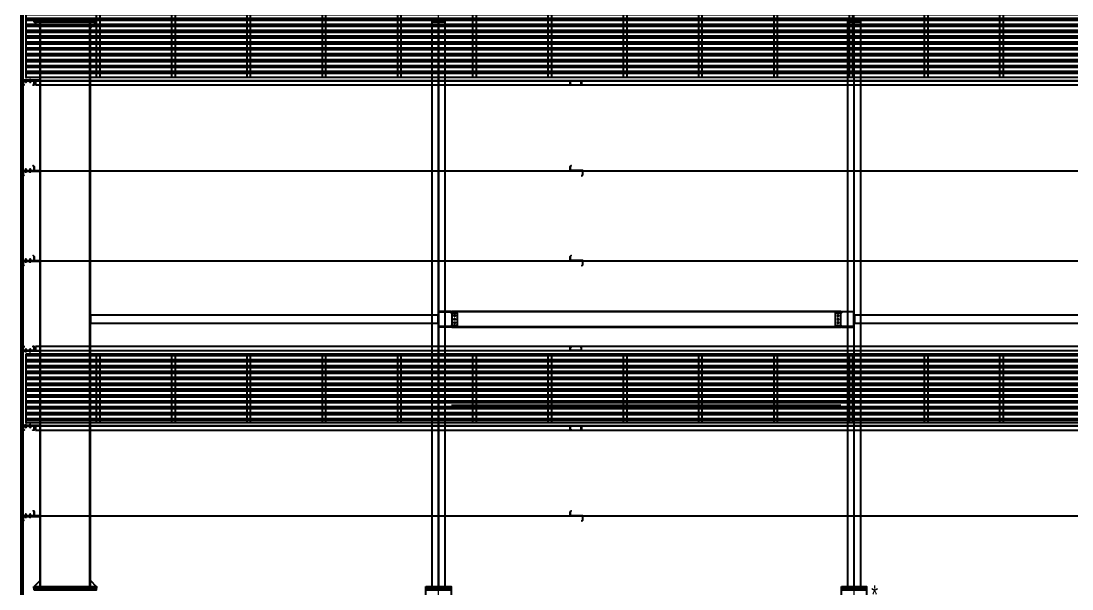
# Model space of a CAD drawing. Header units: inches. Extents: x 315041 to 662841, y -45540 to -35018.
# Drawn here: x 334525.6 to 334693.2, y -38503.2 to -38412.7 of the extents above; entities that cross this region are included whole.
import ezdxf

# ---------------------------------------------------------------- set-up
doc = ezdxf.new("R2010")
doc.units = ezdxf.units.IN
doc.header["$MEASUREMENT"] = 0
doc.linetypes.add('CENTER2', pattern=[28.575, 19.05, -3.175, 3.175, -3.175])
for name, color, linetype in [('1', 1, 'Continuous'), ('2', 2, 'Continuous'), ('251', 251, 'Continuous'), ('3', 3, 'Continuous'), ('4', 4, 'Continuous'), ('5', 5, 'Continuous'), ('6', 6, 'Continuous'), ('7', 7, 'Continuous'), ('8', 8, 'Continuous'), ('9', 9, 'Continuous')]:
    doc.layers.add(name, color=color, linetype=linetype)
doc.styles.add('ST1H', font='vnshxh.shx', dxfattribs={"width": 0.7})

# ---------------------------------------------------------------- blocks, each defined once
blk = doc.blocks.new('A$C2C995D6F')
at = {"layer": '7'}
for p, q in [((0.25, 0.13), (0, 0.13)), ((0.13, 0.25), (0.13, 0))]:
    blk.add_line(p, q, dxfattribs=at)
blk.add_circle((0.13, 0.13), 0.0917, dxfattribs=at)
blk = doc.blocks.new('A$C6A7930B6')
at = {"layer": '2'}
h = blk.add_hatch(dxfattribs=at)
h.set_pattern_fill('ANSI31', color=256, scale=0.125, angle=-90, style=0)
h.set_pattern_definition([(315, (3303.04439, 11524.56439), (0.011048543456, 0.011048543456), [])])
h.paths.add_polyline_path([(1.5, 1.19), (1.5, 0.62), (0.02, 0.62), (0.02, 0.12), (0.13, 0.01), (0.12, 0), (0, 0.12), (0, 0.63), (1.48, 0.63), (1.48, 1.18), (1.37, 1.29), (1.38, 1.3)])
at = {"layer": '251'}
h = blk.add_hatch(color=256, dxfattribs=at)
h.paths.add_polyline_path([(0.31, 0.67), (0.31, 0.67, 0.192582), (0.33, 0.68, 0.192582), (0.35, 0.67)])
h.paths.add_polyline_path([(0.4, 0.67, 0.192582), (0.42, 0.68, 0.192582), (0.44, 0.67)])
h = blk.add_hatch(color=256, dxfattribs=at)
h.paths.add_polyline_path([(0.31, 0.45), (0.31, 0.45, 0.192582), (0.33, 0.46, 0.192582), (0.35, 0.45)])
h.paths.add_polyline_path([(0.4, 0.45, 0.192582), (0.42, 0.46, 0.192582), (0.44, 0.45)])
h = blk.add_hatch(color=256, dxfattribs=at)
h.paths.add_polyline_path([(0.9, 0.67), (0.89, 0.67, 0.192582), (0.92, 0.68, 0.192582), (0.94, 0.67)])
h.paths.add_polyline_path([(0.98, 0.67, 0.192582), (1, 0.68, 0.192582), (1.02, 0.67)])
h = blk.add_hatch(color=256, dxfattribs=at)
h.paths.add_polyline_path([(0.9, 0.45), (0.89, 0.45, 0.192582), (0.92, 0.46, 0.192582), (0.94, 0.45)])
h.paths.add_polyline_path([(0.98, 0.45, 0.192582), (1, 0.46, 0.192582), (1.02, 0.45)])
at = {"layer": '9', "linetype": 'Continuous'}
h = blk.add_hatch(dxfattribs=at)
h.set_pattern_fill('ANSI31', color=250, scale=0.25, angle=-90, style=0)
h.set_pattern_definition([(315, (3302.900187, 11527.014995), (0.02209708691, 0.02209708691), [])])
h.paths.add_polyline_path([(2.29, 0.55), (2.29, 0.62), (0.13, 0.62), (0.13, 0.55)])
at = {"layer": '2'}
blk.add_lwpolyline([(1.5, 1.19), (1.5, 0.62), (0.02, 0.62), (0.02, 0.12), (0.13, 0.01), (0.12, 0), (0, 0.12), (0, 0.63), (1.48, 0.63), (1.48, 1.18), (1.37, 1.29), (1.38, 1.3)], close=True, dxfattribs=at)
at = {"layer": '5', "linetype": 'CENTER2', "ltscale": 0.2}
for p, q in [((0.38, 0.44), (0.38, 0.86)), ((0.96, 0.44), (0.96, 0.86))]:
    blk.add_line(p, q, dxfattribs=at)
at = {"layer": '6'}
blk.add_lwpolyline([(2.29, 0.55), (2.29, 0.62), (0.13, 0.62), (0.13, 0.55), (2.29, 0.55)], dxfattribs=at)
at = {"layer": '8'}
for p, q in [((0.29, 0.68), (0.29, 0.74)), ((0.29, 0.46), (0.29, 0.53)), ((0.44, 0.75), (0.31, 0.75)), ((0.44, 0.67), (0.31, 0.67)), ((0.44, 0.55), (0.31, 0.55)), ((0.44, 0.53), (0.31, 0.53)), ((0.44, 0.45), (0.31, 0.45)), ((0.34, 0.83), (0.33, 0.82)), ((0.33, 0.82), (0.34, 0.82)), ((0.34, 0.77), (0.33, 0.76)), ((0.33, 0.76), (0.33, 0.75)), ((0.33, 0.68), (0.33, 0.74)), ((0.33, 0.68), (0.33, 0.74)), ((0.33, 0.63), (0.33, 0.55)), ((0.33, 0.46), (0.33, 0.53)), ((0.33, 0.46), (0.33, 0.53)), ((0.42, 0.84), (0.34, 0.84)), ((0.34, 0.83), (0.34, 0.84)), ((0.34, 0.83), (0.38, 0.83)), ((0.35, 0.76), (0.42, 0.77)), ((0.43, 0.76), (0.35, 0.76)), ((0.38, 0.84), (0.38, 0.83)), ((0.38, 0.83), (0.38, 0.84)), ((0.42, 0.84), (0.42, 0.83)), ((0.42, 0.83), (0.42, 0.83)), ((0.42, 0.78), (0.43, 0.77)), ((0.42, 0.77), (0.43, 0.76)), ((0.43, 0.77), (0.42, 0.77)), ((0.42, 0.68), (0.42, 0.74)), ((0.42, 0.46), (0.42, 0.53)), ((0.43, 0.76), (0.43, 0.75)), ((0.43, 0.63), (0.43, 0.55)), ((0.46, 0.68), (0.46, 0.74)), ((0.46, 0.46), (0.46, 0.53)), ((0.87, 0.68), (0.87, 0.74)), ((0.87, 0.46), (0.87, 0.53)), ((1.02, 0.75), (0.89, 0.75)), ((1.02, 0.53), (0.89, 0.53)), ((1.02, 0.67), (0.9, 0.67)), ((1.02, 0.55), (0.9, 0.55)), ((1.02, 0.45), (0.9, 0.45)), ((0.92, 0.83), (0.91, 0.82)), ((0.91, 0.82), (0.92, 0.82)), ((0.92, 0.77), (0.91, 0.76)), ((0.91, 0.76), (0.91, 0.75)), ((0.91, 0.63), (0.91, 0.55)), ((1, 0.84), (0.92, 0.84)), ((0.92, 0.83), (0.92, 0.84)), ((0.92, 0.83), (0.96, 0.83)), ((0.92, 0.68), (0.92, 0.74)), ((0.92, 0.68), (0.92, 0.74)), ((0.92, 0.46), (0.92, 0.53)), ((0.92, 0.46), (0.92, 0.53)), ((0.93, 0.76), (1, 0.77)), ((1.01, 0.76), (0.93, 0.76)), ((0.96, 0.84), (0.96, 0.83)), ((0.96, 0.83), (0.96, 0.84)), ((1, 0.84), (1, 0.83)), ((1, 0.83), (1, 0.83)), ((1, 0.78), (1.01, 0.77)), ((1, 0.77), (1.01, 0.76)), ((1.01, 0.77), (1, 0.77)), ((1, 0.68), (1, 0.74)), ((1, 0.46), (1, 0.53)), ((1.01, 0.76), (1.01, 0.75)), ((1.01, 0.63), (1.01, 0.55)), ((1.05, 0.68), (1.05, 0.74)), ((1.05, 0.46), (1.05, 0.53))]:
    blk.add_line(p, q, dxfattribs=at)
for points in [[(0.28, 0.65), (0.28, 0.67), (0.47, 0.67), (0.47, 0.65)], [(0.28, 0.53), (0.28, 0.55), (0.47, 0.55), (0.47, 0.53)], [(0.34, 0.82), (0.33, 0.81), (0.34, 0.8), (0.42, 0.81), (0.43, 0.82), (0.42, 0.83)], [(0.34, 0.8), (0.33, 0.79), (0.34, 0.79), (0.42, 0.8), (0.43, 0.8), (0.42, 0.81)], [(0.34, 0.79), (0.33, 0.78), (0.34, 0.77), (0.42, 0.78), (0.43, 0.79), (0.42, 0.8)], [(0.86, 0.65), (0.86, 0.67), (1.06, 0.67), (1.06, 0.65)], [(0.86, 0.53), (0.86, 0.55), (1.06, 0.55), (1.06, 0.53)], [(0.92, 0.82), (0.91, 0.81), (0.92, 0.8), (1, 0.81), (1.01, 0.82), (1, 0.83)], [(0.92, 0.8), (0.91, 0.79), (0.92, 0.79), (1, 0.8), (1.01, 0.8), (1, 0.81)], [(0.92, 0.79), (0.91, 0.78), (0.92, 0.77), (1, 0.78), (1.01, 0.79), (1, 0.8)]]:
    blk.add_lwpolyline(points, close=True, dxfattribs=at)
for centre, start, end in [((0.31, 0.72), 46.3972, 133.6028), ((0.31, 0.7), 226.3972, 313.6028), ((0.31, 0.5), 46.3972, 133.6028), ((0.31, 0.49), 226.3972, 313.6028), ((0.35, 0.72), 90, 133.6028), ((0.35, 0.7), 226.3972, 270), ((0.35, 0.5), 90, 133.6028), ((0.35, 0.49), 226.3972, 270), ((0.4, 0.72), 46.3972, 90), ((0.4, 0.7), 270, 313.6028), ((0.4, 0.5), 46.3972, 90), ((0.4, 0.49), 270, 313.6028), ((0.44, 0.72), 46.3972, 133.6028), ((0.44, 0.7), 226.3972, 313.6028), ((0.44, 0.5), 46.3972, 133.6028), ((0.44, 0.49), 226.3972, 313.6028), ((0.89, 0.72), 46.3972, 133.6028), ((0.89, 0.7), 226.3972, 313.6028), ((0.89, 0.5), 46.3972, 133.6028), ((0.89, 0.49), 226.3972, 313.6028), ((0.94, 0.72), 90, 133.6028), ((0.94, 0.7), 226.3972, 270), ((0.94, 0.5), 90, 133.6028), ((0.94, 0.49), 226.3972, 270), ((0.98, 0.72), 46.3972, 90), ((0.98, 0.7), 270, 313.6028), ((0.98, 0.5), 46.3972, 90), ((0.98, 0.49), 270, 313.6028), ((1.02, 0.72), 46.3972, 133.6028), ((1.02, 0.7), 226.3972, 313.6028), ((1.02, 0.5), 46.3972, 133.6028), ((1.02, 0.49), 226.3972, 313.6028)]:
    blk.add_arc(centre, 0.0314, start, end, dxfattribs=at)
blk = doc.blocks.new('*U148')
at = {"layer": '251'}
h = blk.add_hatch(color=256, dxfattribs=at)
h.paths.add_polyline_path([(-0.053, -0.04), (-0.053, -0.043, -0.192582), (-0.048, -0.029, -0.192582), (-0.053, -0.014)])
h.paths.add_polyline_path([(-0.053, 0.014, -0.192582), (-0.048, 0.029, -0.192582), (-0.053, 0.043)])
h = blk.add_hatch(color=256, dxfattribs=at)
h.paths.add_polyline_path([(0.067, -0.04), (0.067, -0.043, -0.192582), (0.073, -0.029, -0.192582), (0.067, -0.014)])
h.paths.add_polyline_path([(0.067, 0.014, -0.192582), (0.073, 0.029, -0.192582), (0.067, 0.043)])
at = {"layer": '5', "linetype": 'CENTER2', "ltscale": 0.2}
blk.add_line((-0.077, 0), (0.206, 0), dxfattribs=at)
at = {"layer": '8'}
for p, q in [((-0.053, 0.04), (-0.053, -0.04)), ((-0.048, 0.058), (-0.006, 0.058)), ((-0.048, 0.029), (-0.006, 0.029)), ((0, 0.043), (0, -0.043)), ((0.056, 0.033), (0, 0.033)), ((0.056, -0.066), (0.056, 0.066)), ((0.056, 0.066), (0.067, 0.066)), ((0.067, -0.066), (0.067, 0.066)), ((0.067, 0.04), (0.067, -0.04)), ((0.073, 0.058), (0.115, 0.058)), ((0.073, 0.029), (0.115, 0.029)), ((0.12, 0.043), (0.12, -0.043)), ((0.128, 0.033), (0.12, 0.033)), ((0.132, 0.027), (0.128, 0.033)), ((0.128, 0.033), (0.128, -0.017)), ((0.128, -0.017), (0.132, 0.027)), ((0.138, 0.033), (0.132, 0.027)), ((0.142, 0.027), (0.138, 0.033)), ((0.175, 0.03), (0.172, 0.027)), ((0.18, 0.027), (0.175, 0.03)), ((0.177, -0.027), (0.178, 0)), ((0.18, 0), (0.178, 0)), ((0.178, 0), (0.18, 0)), ((0.18, 0.027), (0.18, -0.027)), ((-0.048, -0.029), (-0.006, -0.029)), ((-0.048, -0.029), (-0.006, -0.029)), ((-0.048, -0.058), (-0.006, -0.058)), ((0.056, -0.033), (0, -0.033)), ((0.056, -0.066), (0.067, -0.066)), ((0.073, -0.029), (0.115, -0.029)), ((0.073, -0.029), (0.115, -0.029)), ((0.073, -0.058), (0.115, -0.058)), ((0.131, -0.033), (0.12, -0.033)), ((0.137, -0.027), (0.131, -0.033)), ((0.171, -0.033), (0.167, -0.027)), ((0.177, -0.027), (0.171, -0.033)), ((0.177, -0.027), (0.18, -0.027))]:
    blk.add_line(p, q, dxfattribs=at)
for points in [[(0.147, -0.027), (0.141, -0.033), (0.137, -0.027), (0.142, 0.027), (0.148, 0.033), (0.152, 0.027)], [(0.157, -0.027), (0.151, -0.033), (0.147, -0.027), (0.152, 0.027), (0.158, 0.033), (0.162, 0.027)], [(0.167, -0.027), (0.161, -0.033), (0.157, -0.027), (0.162, 0.027), (0.168, 0.033), (0.172, 0.027)]]:
    blk.add_lwpolyline(points, close=True, dxfattribs=at)
for centre, start, end in [((-0.032, 0.043), 136.39718, 223.60282), ((-0.032, 0.014), 136.39718, 180), ((-0.021, 0.043), 316.39718, 43.60282), ((-0.021, 0.014), 0, 43.60282), ((0.088, 0.043), 136.39718, 223.60282), ((0.088, 0.014), 136.39718, 180), ((0.099, 0.043), 316.39718, 43.60282), ((0.099, 0.014), 0, 43.60282), ((-0.032, -0.014), 180, 223.60282), ((-0.032, -0.043), 136.39718, 223.60282), ((-0.021, -0.014), 316.39718, 0), ((-0.021, -0.043), 316.39718, 43.60282), ((0.088, -0.014), 180, 223.60282), ((0.088, -0.043), 136.39718, 223.60282), ((0.099, -0.014), 316.39718, 0), ((0.099, -0.043), 316.39718, 43.60282)]:
    blk.add_arc(centre, 0.0209, start, end, dxfattribs=at)
blk = doc.blocks.new('*U149')
at = {"layer": '251'}
h = blk.add_hatch(color=256, dxfattribs=at)
h.paths.add_polyline_path([(-0.053, -0.04), (-0.053, -0.043, -0.192582), (-0.048, -0.029, -0.192582), (-0.053, -0.014)])
h.paths.add_polyline_path([(-0.053, 0.014, -0.192582), (-0.048, 0.029, -0.192582), (-0.053, 0.043)])
h = blk.add_hatch(color=256, dxfattribs=at)
h.paths.add_polyline_path([(0.067, -0.04), (0.067, -0.043, -0.192582), (0.073, -0.029, -0.192582), (0.067, -0.014)])
h.paths.add_polyline_path([(0.067, 0.014, -0.192582), (0.073, 0.029, -0.192582), (0.067, 0.043)])
at = {"layer": '5', "linetype": 'CENTER2', "ltscale": 0.2}
blk.add_line((-0.077, 0), (0.206, 0), dxfattribs=at)
at = {"layer": '8'}
for p, q in [((-0.053, 0.04), (-0.053, -0.04)), ((-0.048, 0.058), (-0.006, 0.058)), ((-0.048, 0.029), (-0.006, 0.029)), ((0, 0.043), (0, -0.043)), ((0.056, 0.033), (0, 0.033)), ((0.056, -0.066), (0.056, 0.066)), ((0.056, 0.066), (0.067, 0.066)), ((0.067, -0.066), (0.067, 0.066)), ((0.067, 0.04), (0.067, -0.04)), ((0.073, 0.058), (0.115, 0.058)), ((0.073, 0.029), (0.115, 0.029)), ((0.12, 0.043), (0.12, -0.043)), ((0.128, 0.033), (0.12, 0.033)), ((0.132, 0.027), (0.128, 0.033)), ((0.128, 0.033), (0.128, -0.017)), ((0.128, -0.017), (0.132, 0.027)), ((0.138, 0.033), (0.132, 0.027)), ((0.142, 0.027), (0.138, 0.033)), ((0.175, 0.03), (0.172, 0.027)), ((0.18, 0.027), (0.175, 0.03)), ((0.177, -0.027), (0.178, 0)), ((0.18, 0), (0.178, 0)), ((0.178, 0), (0.18, 0)), ((0.18, 0.027), (0.18, -0.027)), ((-0.048, -0.029), (-0.006, -0.029)), ((-0.048, -0.029), (-0.006, -0.029)), ((-0.048, -0.058), (-0.006, -0.058)), ((0.056, -0.033), (0, -0.033)), ((0.056, -0.066), (0.067, -0.066)), ((0.073, -0.029), (0.115, -0.029)), ((0.073, -0.029), (0.115, -0.029)), ((0.073, -0.058), (0.115, -0.058)), ((0.131, -0.033), (0.12, -0.033)), ((0.137, -0.027), (0.131, -0.033)), ((0.171, -0.033), (0.167, -0.027)), ((0.177, -0.027), (0.171, -0.033)), ((0.177, -0.027), (0.18, -0.027))]:
    blk.add_line(p, q, dxfattribs=at)
for points in [[(0.147, -0.027), (0.141, -0.033), (0.137, -0.027), (0.142, 0.027), (0.148, 0.033), (0.152, 0.027)], [(0.157, -0.027), (0.151, -0.033), (0.147, -0.027), (0.152, 0.027), (0.158, 0.033), (0.162, 0.027)], [(0.167, -0.027), (0.161, -0.033), (0.157, -0.027), (0.162, 0.027), (0.168, 0.033), (0.172, 0.027)]]:
    blk.add_lwpolyline(points, close=True, dxfattribs=at)
for centre, start, end in [((-0.032, 0.043), 136.39718, 223.60282), ((-0.032, 0.014), 136.39718, 180), ((-0.021, 0.043), 316.39718, 43.60282), ((-0.021, 0.014), 0, 43.60282), ((0.088, 0.043), 136.39718, 223.60282), ((0.088, 0.014), 136.39718, 180), ((0.099, 0.043), 316.39718, 43.60282), ((0.099, 0.014), 0, 43.60282), ((-0.032, -0.014), 180, 223.60282), ((-0.032, -0.043), 136.39718, 223.60282), ((-0.021, -0.014), 316.39718, 0), ((-0.021, -0.043), 316.39718, 43.60282), ((0.088, -0.014), 180, 223.60282), ((0.088, -0.043), 136.39718, 223.60282), ((0.099, -0.014), 316.39718, 0), ((0.099, -0.043), 316.39718, 43.60282)]:
    blk.add_arc(centre, 0.0209, start, end, dxfattribs=at)
blk = doc.blocks.new('A$C174458B3')
at = {"layer": '2'}
blk.add_lwpolyline([(1.33, 0.02), (1.48, 0.02), (1.48, 0.52), (0.02, 0.52), (0.02, 0.02), (0.17, 0.02), (0.17, 0), (0, 0), (0, 0.54), (1.5, 0.54), (1.5, 0), (1.33, 0), (1.33, 0.02)], dxfattribs=at)
at = {"layer": '5'}
blk.add_lwpolyline([(2.29, 0.54), (2.29, 0.61), (0.13, 0.61), (0.13, 0.54), (2.29, 0.54)], dxfattribs=at)
at = {"layer": '251', "color": 147, "xscale": 1.5, "yscale": 1.5, "zscale": 1.5, "rotation": 270}
for name, p in [('*U149', (0.38, 0.61)), ('*U148', (0.96, 0.61))]:
    blk.add_blockref(name, p, dxfattribs=at)
blk = doc.blocks.new('224')
at = {"true_color": 0xc0a22a}
h = blk.add_hatch(dxfattribs=at)
h.set_pattern_fill('ANSI32', color=42, scale=2.5, angle=135, style=0)
h.set_pattern_definition([(180, (8862.3461, -1674.7128), (-2e-16, -0.9375), []), (180, (8862.0336, -1674.4003), (-2e-16, -0.9375), [])])
h.paths.add_polyline_path([(333447.45, -39016.55), (333711.45, -39016.55), (333711.45, -39027.55), (333447.45, -39027.55)])
at = {"color": 42, "true_color": 0xc0a22a}
for points in [[(333446.95, -39016.05), (333711.95, -39016.05), (333711.95, -39028.05), (333446.95, -39028.05)], [(333447.45, -39016.55), (333711.45, -39016.55), (333711.45, -39027.55), (333447.45, -39027.55)], [(333459.2, -39016.55), (333459.2, -39027.55), (333458.7, -39027.55), (333458.7, -39016.55)], [(333471.2, -39016.55), (333471.2, -39027.55), (333470.7, -39027.55), (333470.7, -39016.55)], [(333483.2, -39016.55), (333483.2, -39027.55), (333482.7, -39027.55), (333482.7, -39016.55)], [(333495.2, -39016.55), (333495.2, -39027.55), (333494.7, -39027.55), (333494.7, -39016.55)], [(333507.2, -39016.55), (333507.2, -39027.55), (333506.7, -39027.55), (333506.7, -39016.55)], [(333519.2, -39016.55), (333519.2, -39027.55), (333518.7, -39027.55), (333518.7, -39016.55)], [(333531.2, -39016.55), (333531.2, -39027.55), (333530.7, -39027.55), (333530.7, -39016.55)], [(333543.2, -39016.55), (333543.2, -39027.55), (333542.7, -39027.55), (333542.7, -39016.55)], [(333555.2, -39016.55), (333555.2, -39027.55), (333554.7, -39027.55), (333554.7, -39016.55)], [(333567.2, -39016.55), (333567.2, -39027.55), (333566.7, -39027.55), (333566.7, -39016.55)], [(333579.2, -39016.55), (333579.2, -39027.55), (333578.7, -39027.55), (333578.7, -39016.55)], [(333591.2, -39016.55), (333591.2, -39027.55), (333590.7, -39027.55), (333590.7, -39016.55)], [(333603.2, -39016.55), (333603.2, -39027.55), (333602.7, -39027.55), (333602.7, -39016.55)]]:
    blk.add_lwpolyline(points, close=True, dxfattribs=at)
at = {"layer": '1'}
for p, q in [((333448.85, -39016.05), (333710.05, -39016.05)), ((333448.85, -39028.05), (333710.05, -39028.05))]:
    blk.add_line(p, q, dxfattribs=at)
at = {"layer": '4'}
blk.add_lwpolyline([(333448.95, -39016.05), (333709.95, -39016.05)], dxfattribs=at)
at = {"layer": '8'}
blk.add_lwpolyline([(333515.3, -39024.72), (333577.35, -39024.72)], dxfattribs=at)

msp = doc.modelspace()

# ---------------------------------------------------------------- hatches: boundary and pattern name
at = {"layer": '2'}
h = msp.add_hatch(dxfattribs=at)
h.set_pattern_fill('ANSI31', color=9, scale=0.15, angle=90, style=0)
h.set_pattern_definition([(135, (330646.543742, -52265.896993), (-0.013258252147, -0.013258252147), [])])
h.paths.add_polyline_path([(334613.1744, -38435.8283), (334613.1744, -38436.5083), (334615.1554, -38436.5083), (334615.1554, -38437.1614), (334615.0195, -38437.2972), (334615.033, -38437.3107), (334615.1744, -38437.1693), (334615.1744, -38436.4893), (334613.1934, -38436.4893), (334613.1934, -38435.8361), (334613.3292, -38435.7003), (334613.3158, -38435.6868)])
h = msp.add_hatch(dxfattribs=at)
h.set_pattern_fill('ANSI31', color=9, scale=0.15, angle=90, style=0)
h.set_pattern_definition([(135, (330646.543742, -52280.230327), (-0.013258252147, -0.013258252147), [])])
h.paths.add_polyline_path([(334613.1744, -38450.1616), (334613.1744, -38450.8416), (334615.1554, -38450.8416), (334615.1554, -38451.4947), (334615.0195, -38451.6306), (334615.033, -38451.644), (334615.1744, -38451.5026), (334615.1744, -38450.8226), (334613.1934, -38450.8226), (334613.1934, -38450.1695), (334613.3292, -38450.0336), (334613.3158, -38450.0202)])
h = msp.add_hatch(dxfattribs=at)
h.set_pattern_fill('ANSI31', color=9, scale=0.15, angle=90, style=0)
h.set_pattern_definition([(135, (330646.543742, -52320.896993), (-0.013258252147, -0.013258252147), [])])
h.paths.add_polyline_path([(334613.1744, -38490.8283), (334613.1744, -38491.5083), (334615.1554, -38491.5083), (334615.1554, -38492.1614), (334615.0195, -38492.2972), (334615.033, -38492.3107), (334615.1744, -38492.1693), (334615.1744, -38491.4893), (334613.1934, -38491.4893), (334613.1934, -38490.8361), (334613.3292, -38490.7003), (334613.3158, -38490.6868)])

# ---------------------------------------------------------------- linework, layer by layer
at = {"color": 8}
msp.add_lwpolyline([(334525.6419, -38300.1758), (334790.9427, -38300.1758), (334790.9427, -38561.1758), (334525.6419, -38561.1758)], close=True, dxfattribs=at)
at = {"layer": '1', "color": 9}
for p, q in [((334527.8419, -38422.1749), (334789.0427, -38422.1749)), ((334527.8419, -38465.1749), (334789.0427, -38465.1749)), ((334527.8419, -38477.1749), (334789.0427, -38477.1749))]:
    msp.add_line(p, q, dxfattribs=at)
at = {"layer": '2', "color": 9}
for p, q in [((334527.9419, -38436.5083), (334788.9427, -38436.5083)), ((334527.9419, -38450.8416), (334788.9427, -38450.8416)), ((334527.9419, -38491.5083), (334788.9427, -38491.5083))]:
    msp.add_line(p, q, dxfattribs=at)
at = {"layer": '2', "color": 9, "ltscale": 50}
for points in [[(334614.7744, -38422.8049), (334614.9544, -38422.8049), (334614.9544, -38422.1949), (334613.1944, -38422.1949), (334613.1944, -38422.8049), (334613.3744, -38422.8049), (334613.3744, -38422.8249), (334613.1944, -38422.8249, -0.41421356), (334613.1744, -38422.8049), (334613.1744, -38422.1949, -0.41421356), (334613.1944, -38422.1749), (334614.9544, -38422.1749, -0.41421356), (334614.9744, -38422.1949), (334614.9744, -38422.8049, -0.41421356), (334614.9544, -38422.8249), (334614.7744, -38422.8249), (334614.7744, -38422.8049)], [(334614.7744, -38464.5449), (334614.9544, -38464.5449), (334614.9544, -38465.1549), (334613.1944, -38465.1549), (334613.1944, -38464.5449), (334613.3744, -38464.5449), (334613.3744, -38464.5249), (334613.1944, -38464.5249, 0.41421356), (334613.1744, -38464.5449), (334613.1744, -38465.1549, 0.41421356), (334613.1944, -38465.1749), (334614.9544, -38465.1749, 0.41421356), (334614.9744, -38465.1549), (334614.9744, -38464.5449, 0.41421356), (334614.9544, -38464.5249), (334614.7744, -38464.5249), (334614.7744, -38464.5449)], [(334614.7744, -38477.8049), (334614.9544, -38477.8049), (334614.9544, -38477.1949), (334613.1944, -38477.1949), (334613.1944, -38477.8049), (334613.3744, -38477.8049), (334613.3744, -38477.8249), (334613.1944, -38477.8249, -0.41421356), (334613.1744, -38477.8049), (334613.1744, -38477.1949, -0.41421356), (334613.1944, -38477.1749), (334614.9544, -38477.1749, -0.41421356), (334614.9744, -38477.1949), (334614.9744, -38477.8049, -0.41421356), (334614.9544, -38477.8249), (334614.7744, -38477.8249), (334614.7744, -38477.8049)]]:
    msp.add_lwpolyline(points, format="xyb", dxfattribs=at)
at = {"layer": '2', "color": 9}
for points in [[(334613.1744, -38435.8283), (334613.1744, -38436.5083), (334615.1554, -38436.5083), (334615.1554, -38437.1614), (334615.0195, -38437.2972), (334615.033, -38437.3107), (334615.1744, -38437.1693), (334615.1744, -38436.4893), (334613.1934, -38436.4893), (334613.1934, -38435.8361), (334613.3292, -38435.7003), (334613.3158, -38435.6868)], [(334613.1744, -38450.1616), (334613.1744, -38450.8416), (334615.1554, -38450.8416), (334615.1554, -38451.4947), (334615.0195, -38451.6306), (334615.033, -38451.644), (334615.1744, -38451.5026), (334615.1744, -38450.8226), (334613.1934, -38450.8226), (334613.1934, -38450.1695), (334613.3292, -38450.0336), (334613.3158, -38450.0202)], [(334613.1744, -38490.8283), (334613.1744, -38491.5083), (334615.1554, -38491.5083), (334615.1554, -38492.1614), (334615.0195, -38492.2972), (334615.033, -38492.3107), (334615.1744, -38492.1693), (334615.1744, -38491.4893), (334613.1934, -38491.4893), (334613.1934, -38490.8361), (334613.3292, -38490.7003), (334613.3158, -38490.6868)]]:
    msp.add_lwpolyline(points, close=True, dxfattribs=at)
at = {"layer": '3', "color": 9}
msp.add_lwpolyline([(334525.9419, -38561.1758), (334525.6419, -38561.1758), (334525.6419, -38300.1758), (334525.9419, -38300.1758)], close=True, dxfattribs=at)
at = {"layer": '4', "color": 9}
for p, q in [((334527.9419, -38422.1749), (334527.9419, -38422.8249)), ((334527.9419, -38464.5249), (334527.9419, -38465.1749)), ((334527.9419, -38477.1749), (334527.9419, -38477.8249))]:
    msp.add_line(p, q, dxfattribs=at)
for points in [[(334788.9427, -38422.1749), (334527.9419, -38422.1749)], [(334527.9419, -38422.8249), (334788.9427, -38422.8249)], [(334788.9427, -38464.5249), (334527.9419, -38464.5249)], [(334527.9419, -38465.1749), (334788.9427, -38465.1749)], [(334788.9427, -38477.1749), (334527.9419, -38477.1749)], [(334527.9419, -38477.8249), (334788.9427, -38477.8249)]]:
    msp.add_lwpolyline(points, dxfattribs=at)
at = {"layer": '8', "color": 9, "lineweight": 0, "ltscale": 10}
for p, q in [((334592.1923, -38595.1758), (334592.1923, -38300.1758)), ((334658.4423, -38595.1758), (334658.4423, -38300.1758))]:
    msp.add_line(p, q, dxfattribs=at)
at = {"layer": '8', "color": 9}
for p, q in [((334528.6919, -38413.7258), (334527.7419, -38412.7758)), ((334528.6919, -38502.7758), (334528.6919, -38412.7758)), ((334528.7719, -38502.7758), (334528.7719, -38412.7758)), ((334536.6119, -38502.7758), (334536.6119, -38412.7758)), ((334536.6919, -38502.7758), (334536.6919, -38412.7758)), ((334536.6919, -38413.7258), (334537.6419, -38412.7758)), ((334528.6919, -38501.8258), (334527.7419, -38502.7758)), ((334536.6919, -38501.8258), (334537.6419, -38502.7758))]:
    msp.add_line(p, q, dxfattribs=at)
for points in [[(334527.6919, -38412.7758), (334537.6919, -38412.7758), (334537.6919, -38412.5258), (334527.6919, -38412.5258)], [(334591.1323, -38412.7758), (334593.2523, -38412.7758), (334593.2523, -38412.5258), (334591.1323, -38412.5258)], [(334591.1323, -38502.7758), (334593.2523, -38502.7758), (334593.2523, -38412.7758), (334591.1323, -38412.7758)], [(334592.2223, -38412.7758), (334592.1623, -38412.7758), (334592.1623, -38502.7758), (334592.2223, -38502.7758)], [(334657.3823, -38412.7758), (334659.5023, -38412.7758), (334659.5023, -38412.5258), (334657.3823, -38412.5258)], [(334657.3823, -38502.7758), (334659.5023, -38502.7758), (334659.5023, -38412.7758), (334657.3823, -38412.7758)], [(334658.4723, -38412.7758), (334658.4123, -38412.7758), (334658.4123, -38502.7758), (334658.4723, -38502.7758)], [(334536.6919, -38460.8108), (334592.1423, -38460.8108), (334592.1423, -38459.5408), (334536.6919, -38459.5408)], [(334592.2423, -38459.0058), (334594.1923, -38459.0058), (334594.1923, -38458.9258), (334592.2423, -38458.9258)], [(334594.2923, -38461.4258), (334656.3423, -38461.4258), (334656.3423, -38458.9258), (334594.2923, -38458.9258)], [(334658.3923, -38459.0058), (334656.4423, -38459.0058), (334656.4423, -38458.9258), (334658.3923, -38458.9258)], [(334658.4923, -38460.8108), (334724.6523, -38460.8108), (334724.6523, -38459.5408), (334658.4923, -38459.5408)], [(334592.2423, -38461.3458), (334594.1923, -38461.3458), (334594.1923, -38461.4258), (334592.2423, -38461.4258)], [(334658.3923, -38461.3458), (334656.4423, -38461.3458), (334656.4423, -38461.4258), (334658.3923, -38461.4258)], [(334527.6919, -38502.7758), (334537.6919, -38502.7758), (334537.6919, -38503.0258), (334527.6919, -38503.0258)], [(334527.6919, -38503.2758), (334537.6919, -38503.2758), (334537.6919, -38503.0258), (334527.6919, -38503.0258)], [(334590.1923, -38502.7758), (334594.1923, -38502.7758), (334594.1923, -38503.0258), (334590.1923, -38503.0258)], [(334590.1923, -38503.2758), (334594.1923, -38503.2758), (334594.1923, -38503.0258), (334590.1923, -38503.0258)], [(334656.4423, -38502.7758), (334660.4423, -38502.7758), (334660.4423, -38503.0258), (334656.4423, -38503.0258)], [(334656.4423, -38503.2758), (334660.4423, -38503.2758), (334660.4423, -38503.0258), (334656.4423, -38503.0258)]]:
    msp.add_lwpolyline(points, close=True, dxfattribs=at)
for points in [[(334592.2423, -38459.0058), (334594.1923, -38459.0058), (334594.1923, -38459.0758, 0.41421356), (334594.2923, -38459.1758), (334595.1923, -38459.1758), (334595.1923, -38461.1758), (334594.2923, -38461.1758, 0.41421356), (334594.1923, -38461.2758), (334594.1923, -38461.3458), (334592.2423, -38461.3458), (334592.2423, -38459.0058)], [(334658.3923, -38459.0058), (334656.4423, -38459.0058), (334656.4423, -38459.0758, -0.41421356), (334656.3423, -38459.1758), (334655.4423, -38459.1758), (334655.4423, -38461.1758), (334656.3423, -38461.1758, -0.41421356), (334656.4423, -38461.2758), (334656.4423, -38461.3458), (334658.3923, -38461.3458), (334658.3923, -38459.0058)]]:
    msp.add_lwpolyline(points, format="xyb", dxfattribs=at)
for points in [[(334656.3423, -38459.0058), (334594.2923, -38459.0058)], [(334594.2923, -38461.3458), (334656.3423, -38461.3458)], [(334594.1923, -38502.7758), (334594.1923, -38593.2758), (334590.1923, -38593.2758), (334590.1923, -38502.7758)], [(334660.4423, -38502.7758), (334660.4423, -38593.2758), (334656.4423, -38593.2758), (334656.4423, -38502.7758)]]:
    msp.add_lwpolyline(points, dxfattribs=at)
msp.add_point((334533.1919, -38475.1758), dxfattribs=at)

# ---------------------------------------------------------------- block references
at = {"color": 9}
for p in [(1078.9893, 605.8751), (1078.9893, 550.8751)]:
    msp.add_blockref('224', p, dxfattribs=at)
at = {"layer": '2', "color": 9, "xscale": 1.19999999999709, "yscale": 1.199999999999818, "zscale": 1.2}
for name, p in [('A$C174458B3', (334525.9419, -38422.8249)), ('A$C6A7930B6', (334525.9419, -38437.2507)), ('A$C6A7930B6', (334525.9419, -38451.584)), ('A$C174458B3', (334525.9419, -38477.8249)), ('A$C6A7930B6', (334525.9419, -38492.2507))]:
    msp.add_blockref(name, p, dxfattribs=at)
at = {"layer": '2', "color": 9, "xscale": -1.19999999999709, "yscale": 1.199999999999818, "zscale": 1.2, "rotation": 180}
msp.add_blockref('A$C174458B3', (334525.9419, -38464.5249), dxfattribs=at)
at = {"layer": '8', "color": 9, "yscale": 1.199999999999818, "zscale": 1.2}
for p, xscale in [((334594.5912, -38459.7769), 1.19999999999709), ((334594.5912, -38460.3269), 1.19999999999709), ((334656.0434, -38459.7769), -1.19999999999709), ((334656.0434, -38460.3269), -1.19999999999709), ((334594.5912, -38460.8769), 1.19999999999709), ((334656.0434, -38460.8769), -1.19999999999709)]:
    msp.add_blockref('A$C2C995D6F', p, dxfattribs=dict(at, xscale=xscale))

# ---------------------------------------------------------------- texts
at = {"layer": '3', "color": 9, "style": 'ST1H', "width": 0.7}
msp.add_text('*', height=3, dxfattribs=at).set_placement((334661.1733, -38505.5657))

doc.saveas('drawing.dxf')
